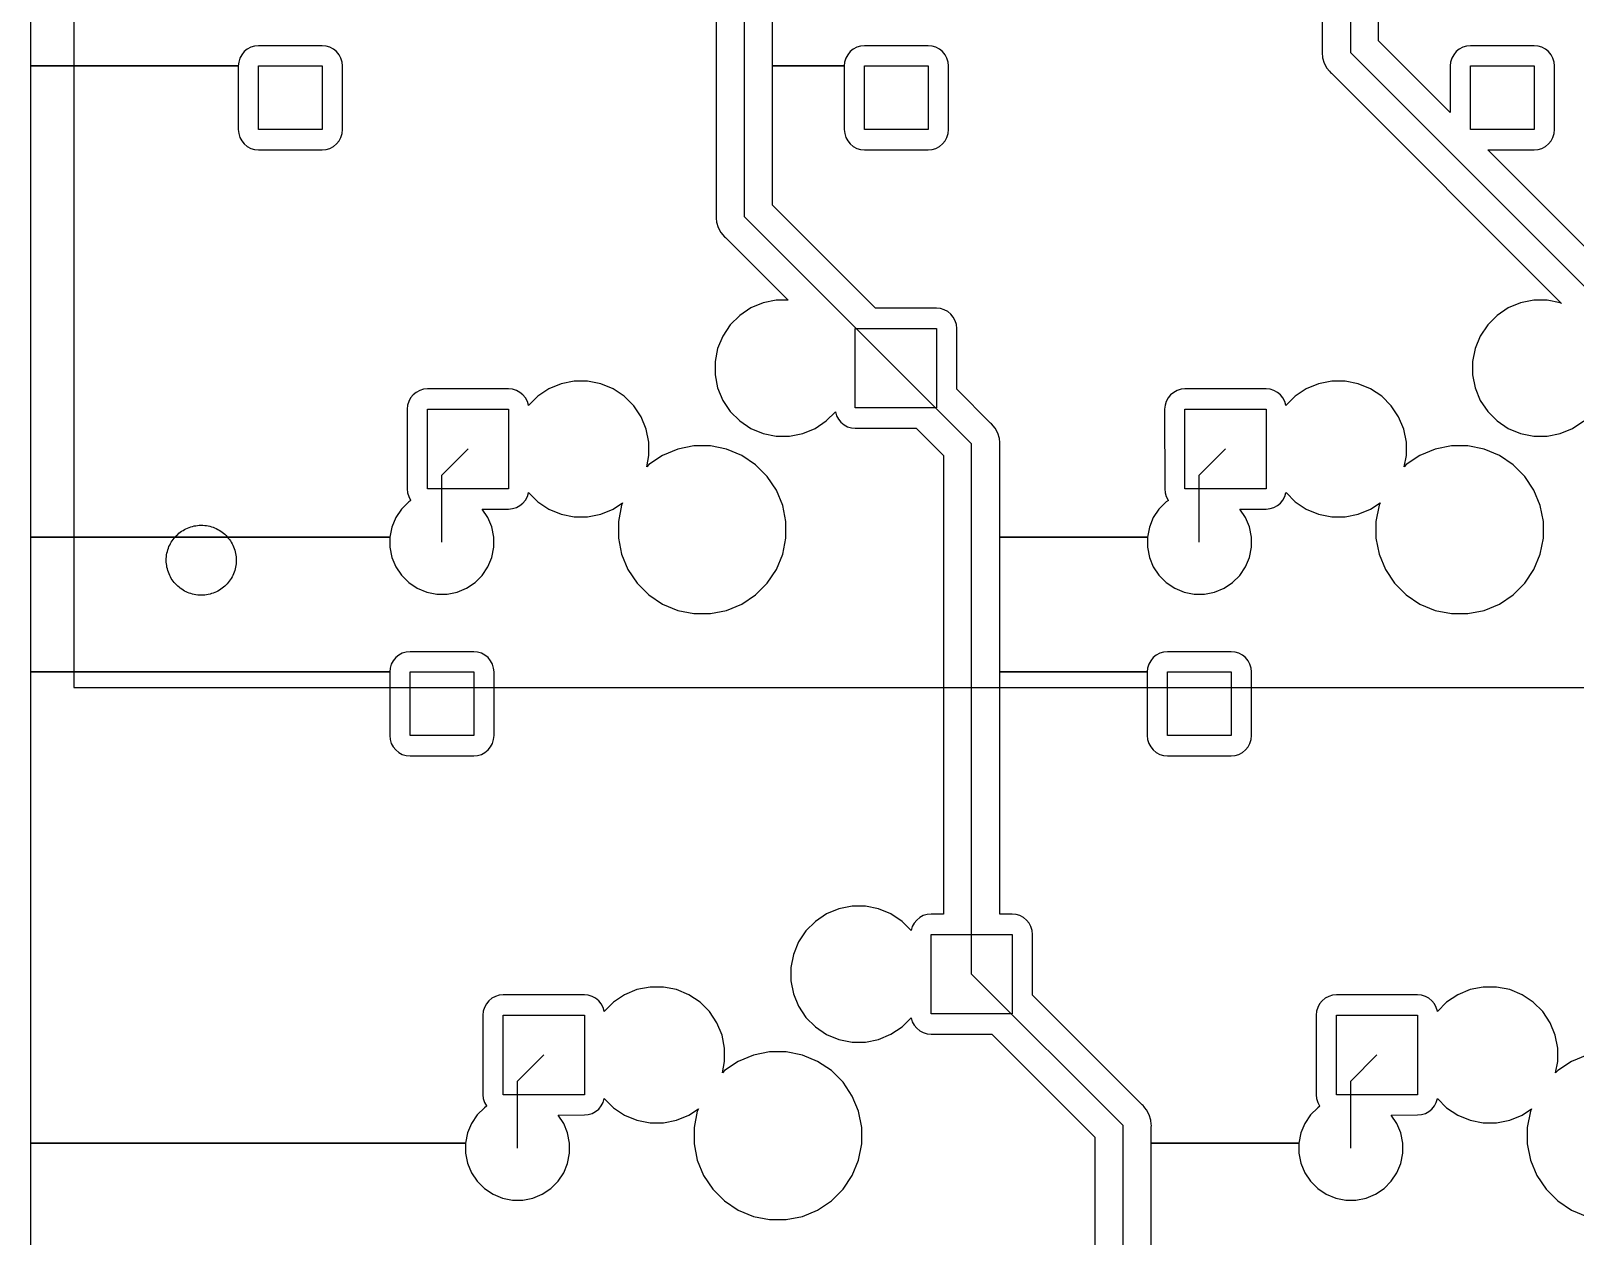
# Model space of a CAD drawing. Extents: x -29462 to 42578, y -23213 to 32194.
# Drawn here: x 4254 to 9648, y -17319 to -13109 of the extents above; entities that cross this region are included whole.
import ezdxf

# ---------------------------------------------------------------- set-up
doc = ezdxf.new("R2010")
doc.units = 0

msp = doc.modelspace()

# ---------------------------------------------------------------- linework, layer by layer
at = {"layer": 'Layer 1'}
for p, q in [((4404.28, -488.988), (4404.28, -15402.5)), ((6745.95, -13758.2), (6745.95, -12170.7)), ((8862.62, -12170.7), (8862.62, -13184.1)), ((6647.77, -12380.5), (6647.77, -13753.3)), ((8764.43, -12380.5), (8764.43, -13179.4)), ((4253.88, -13231.8), (4253.88, -12760.6)), ((6844.45, -13231.8), (6844.45, -12760.6)), ((8961.112, -13143.572), (8961.11, -12760.6)), ((5049.21, -13160.9), (5035.3811, -13162.25467)), ((5271.42756, -13160.90576), (5049.21, -13160.9)), ((5285.28466, -13162.26043), (5271.42756, -13160.90576)), ((7165.87, -13160.9), (7152.0411, -13162.25467)), ((7388.08756, -13160.90576), (7165.87, -13160.9)), ((7401.94466, -13162.26043), (7388.08756, -13160.90576)), ((9211.64, -13394.1), (8961.112, -13143.572)), ((9282.54, -13160.9), (9268.7111, -13162.25467)), ((9504.75756, -13160.90576), (9282.54, -13160.9)), ((9518.61466, -13162.26043), (9504.75756, -13160.90576)), ((4983.73442, -13204.67264), (4979.69865, -13217.96534)), ((4990.28197, -13192.39594), (4983.73442, -13204.67264)), ((4999.0873, -13181.67154), (4990.28197, -13192.39594)), ((5009.84, -13172.83799), (4999.0873, -13181.67154)), ((5022.0884, -13166.29044), (5009.84, -13172.83799)), ((5035.3811, -13162.25467), (5022.0884, -13166.29044)), ((5298.57736, -13166.2962), (5285.28466, -13162.26043)), ((5310.82576, -13172.84375), (5298.57736, -13166.2962)), ((5321.57846, -13181.6773), (5310.82576, -13172.84375)), ((5330.38379, -13192.4017), (5321.57846, -13181.6773)), ((5336.93134, -13204.6784), (5330.38379, -13192.4017)), ((5340.96711, -13217.9711), (5336.93134, -13204.6784)), ((7100.39442, -13204.67264), (7096.35865, -13217.96534)), ((7106.94197, -13192.39594), (7100.39442, -13204.67264)), ((7115.7473, -13181.67154), (7106.94197, -13192.39594)), ((7126.5, -13172.83799), (7115.7473, -13181.67154)), ((7138.7484, -13166.29044), (7126.5, -13172.83799)), ((7152.0411, -13162.25467), (7138.7484, -13166.29044)), ((7415.23736, -13166.2962), (7401.94466, -13162.26043)), ((7427.48576, -13172.84375), (7415.23736, -13166.2962)), ((7438.23846, -13181.6773), (7427.48576, -13172.84375)), ((7447.04379, -13192.4017), (7438.23846, -13181.6773)), ((7453.59134, -13204.6784), (7447.04379, -13192.4017)), ((7457.62711, -13217.9711), (7453.59134, -13204.6784)), ((8764.43, -13179.4), (8763.950223, -13184.226)), ((8763.950223, -13184.226), (8765.869333, -13203.5018)), ((8765.869333, -13203.5018), (8771.485553, -13222.0438)), ((8862.62, -13184.1), (9920.95, -14242.43)), ((9217.06442, -13204.67264), (9213.02865, -13217.96534)), ((9223.61197, -13192.39594), (9217.06442, -13204.67264)), ((9232.4173, -13181.67154), (9223.61197, -13192.39594)), ((9243.17, -13172.83799), (9232.4173, -13181.67154)), ((9255.4184, -13166.29044), (9243.17, -13172.83799)), ((9268.7111, -13162.25467), (9255.4184, -13166.29044)), ((9531.90736, -13166.2962), (9518.61466, -13162.26043)), ((9544.15576, -13172.84375), (9531.90736, -13166.2962)), ((9554.90846, -13181.6773), (9544.15576, -13172.84375)), ((9563.71379, -13192.4017), (9554.90846, -13181.6773)), ((9570.26134, -13204.6784), (9563.71379, -13192.4017)), ((9574.29711, -13217.9711), (9570.26134, -13204.6784)), ((4978.31576, -13231.79424), (4253.88, -13231.8)), ((4253.88, -14877.2), (4253.88, -13231.8)), ((4253.88, -13231.8), (4978.31, -13231.8)), ((4978.31, -13231.8), (4978.31, -13454)), ((4979.69865, -13217.96534), (4978.31576, -13231.79424)), ((5049.21, -13454), (5049.21, -13231.8)), ((5049.21, -13231.8), (5271.43, -13231.8)), ((5271.43, -13231.8), (5271.43, -13454)), ((5342.35, -13231.8), (5340.96711, -13217.9711)), ((5342.35244, -13454.00576), (5342.35, -13231.8)), ((6844.445, -13717.485), (6844.45, -13231.8)), ((7094.97576, -13231.79424), (6844.45, -13231.8)), ((6844.45, -13231.8), (7094.98, -13231.8)), ((7096.35865, -13217.96534), (7094.97576, -13231.79424)), ((7094.98, -13231.8), (7094.98, -13454)), ((7165.87, -13454), (7165.87, -13231.8)), ((7165.87, -13231.8), (7388.09, -13231.8)), ((7388.09, -13231.8), (7388.09, -13454)), ((7459.01, -13231.8), (7457.62711, -13217.9711)), ((7459.01244, -13454.00576), (7459.01, -13231.8)), ((8771.485553, -13222.0438), (8780.601323, -13239.1182)), ((8780.601323, -13239.1182), (8789.829983, -13250.3506)), ((8789.829983, -13250.3506), (8789.83, -13250.4)), ((8789.83, -13250.4), (8792.90622, -13254.15355)), ((8792.90622, -13254.15355), (8796.65977, -13257.22977)), ((8796.65977, -13257.22977), (9600.73877, -14061.30877)), ((9211.64576, -13231.79424), (9211.64, -13394.1)), ((9213.02865, -13217.96534), (9211.64576, -13231.79424)), ((9282.54, -13454), (9282.54, -13231.8)), ((9282.54, -13231.8), (9504.76, -13231.8)), ((9504.76, -13231.8), (9504.76, -13454)), ((9575.68, -13231.8), (9574.29711, -13217.9711)), ((9575.68244, -13454.00576), (9575.68, -13231.8)), ((4978.31, -13454), (4979.69289, -13467.8289)), ((4979.69289, -13467.8289), (4983.72866, -13481.1216)), ((4983.72866, -13481.1216), (4990.27621, -13493.3983)), ((5271.43, -13454), (5049.21, -13454)), ((5330.38623, -13493.40406), (5336.93378, -13481.12736)), ((5336.93378, -13481.12736), (5340.96955, -13467.83466)), ((5340.96955, -13467.83466), (5342.35244, -13454.00576)), ((7094.98, -13454), (7096.36289, -13467.8289)), ((7096.36289, -13467.8289), (7100.39866, -13481.1216)), ((7100.39866, -13481.1216), (7106.94621, -13493.3983)), ((7388.09, -13454), (7165.87, -13454)), ((7447.04623, -13493.40406), (7453.59378, -13481.12736)), ((7453.59378, -13481.12736), (7457.62955, -13467.83466)), ((7457.62955, -13467.83466), (7459.01244, -13454.00576)), ((9504.76, -13454), (9282.54, -13454)), ((9563.71623, -13493.40406), (9570.26378, -13481.12736)), ((9570.26378, -13481.12736), (9574.29955, -13467.83466)), ((9574.29955, -13467.83466), (9575.68244, -13454.00576)), ((4990.27621, -13493.3983), (4999.08154, -13504.1227)), ((4999.08154, -13504.1227), (5009.83424, -13512.95625)), ((5009.83424, -13512.95625), (5022.08264, -13519.5038)), ((5022.08264, -13519.5038), (5035.37534, -13523.53957)), ((5035.37534, -13523.53957), (5049.20424, -13524.89424)), ((5049.20424, -13524.89424), (5271.43, -13524.9)), ((5271.43, -13524.9), (5285.2871, -13523.54533)), ((5285.2871, -13523.54533), (5298.5798, -13519.50956)), ((5298.5798, -13519.50956), (5310.8282, -13512.96201)), ((5310.8282, -13512.96201), (5321.5809, -13504.12846)), ((5321.5809, -13504.12846), (5330.38623, -13493.40406)), ((7106.94621, -13493.3983), (7115.75154, -13504.1227)), ((7115.75154, -13504.1227), (7126.50424, -13512.95625)), ((7126.50424, -13512.95625), (7138.75264, -13519.5038)), ((7138.75264, -13519.5038), (7152.04534, -13523.53957)), ((7152.04534, -13523.53957), (7165.87424, -13524.89424)), ((7165.87424, -13524.89424), (7388.09, -13524.9)), ((7388.09, -13524.9), (7401.9471, -13523.54533)), ((7401.9471, -13523.54533), (7415.2398, -13519.50956)), ((7415.2398, -13519.50956), (7427.4882, -13512.96201)), ((7427.4882, -13512.96201), (7438.2409, -13504.12846)), ((7438.2409, -13504.12846), (7447.04623, -13493.40406)), ((9342.503, -13524.953), (9504.76, -13524.9)), ((9895.15, -14077.6), (9342.503, -13524.953)), ((9504.76, -13524.9), (9518.6171, -13523.54533)), ((9518.6171, -13523.54533), (9531.9098, -13519.50956)), ((9531.9098, -13519.50956), (9544.1582, -13512.96201)), ((9544.1582, -13512.96201), (9554.9109, -13504.12846)), ((9554.9109, -13504.12846), (9563.71623, -13493.40406)), ((6647.77, -13753.3), (6647.290223, -13758.126)), ((7204.56, -14077.6), (6844.445, -13717.485)), ((6647.290223, -13758.126), (6647.77, -13762.98022)), ((6647.77, -13762.98022), (6647.77, -13763)), ((6647.77, -13763), (6649.20933, -13777.4215)), ((6649.20933, -13777.4215), (6654.82555, -13795.9635)), ((6654.82555, -13795.9635), (6663.94132, -13813.0662)), ((7275.12, -14287.3), (6745.95, -13758.2)), ((6663.94132, -13813.0662), (6676.24622, -13828.024)), ((6676.24622, -13828.024), (6679.99977, -13831.10022)), ((6679.99977, -13831.10022), (6898.97577, -14050.10422)), ((6768.4754, -14077.10867), (6729.6134, -14103.04487)), ((6811.6271, -14059.21577), (6768.4754, -14077.10867)), ((6857.46, -14050.1), (6811.6271, -14059.21577)), ((6898.97577, -14050.10422), (6857.46, -14050.1)), ((7416.93576, -14077.60576), (7204.56, -14077.6)), ((7430.76466, -14078.96043), (7416.93576, -14077.60576)), ((9414.3054, -14077.10867), (9375.4434, -14103.04487)), ((9457.4571, -14059.21577), (9414.3054, -14077.10867)), ((9503.29, -14050.1), (9457.4571, -14059.21577)), ((9550.02343, -14050.161), (9503.29, -14050.1)), ((9595.85633, -14059.27677), (9550.02343, -14050.161)), ((9600.73877, -14061.30877), (9595.85633, -14059.27677)), ((6729.6134, -14103.04487), (6696.5652, -14136.09307)), ((7444.05736, -14082.9962), (7430.76466, -14078.96043)), ((7456.33406, -14089.54375), (7444.05736, -14082.9962)), ((7467.05846, -14098.3773), (7456.33406, -14089.54375)), ((7475.89201, -14109.13), (7467.05846, -14098.3773)), ((7482.43956, -14121.3784), (7475.89201, -14109.13)), ((7486.47533, -14134.6711), (7482.43956, -14121.3784)), ((9375.4434, -14103.04487), (9342.3952, -14136.09307)), ((6670.6008, -14174.95507), (6652.7361, -14218.13507)), ((6696.5652, -14136.09307), (6670.6008, -14174.95507)), ((7133.61, -14426.2), (7133.61, -14148.5)), ((7133.61, -14148.5), (7416.94, -14148.5)), ((7416.94, -14148.5), (7416.94, -14426.2)), ((7487.83, -14148.5), (7486.47533, -14134.6711)), ((7487.83221, -14360.86168), (7487.83, -14148.5)), ((9316.4308, -14174.95507), (9298.5661, -14218.13507)), ((9342.3952, -14136.09307), (9316.4308, -14174.95507)), ((6652.7361, -14218.13507), (6643.62033, -14263.96797)), ((9298.5661, -14218.13507), (9289.45033, -14263.96797)), ((6643.62033, -14263.96797), (6643.62, -14310.7)), ((7539.84, -14551.8), (7275.116, -14287.358)), ((9289.45033, -14263.96797), (9289.45, -14310.7)), ((6106.0671, -14341.51577), (6062.9154, -14359.40867)), ((6151.9, -14332.4), (6106.0671, -14341.51577)), ((6198.64213, -14332.33203), (6151.9, -14332.4)), ((6244.47503, -14341.4478), (6198.64213, -14332.33203)), ((6287.65503, -14359.3407), (6244.47503, -14341.4478)), ((6643.62, -14310.7), (6652.73577, -14356.5329)), ((8751.8971, -14341.51577), (8708.7454, -14359.40867)), ((8797.73, -14332.4), (8751.8971, -14341.51577)), ((8844.47213, -14332.33203), (8797.73, -14332.4)), ((8890.30503, -14341.4478), (8844.47213, -14332.33203)), ((8933.48503, -14359.3407), (8890.30503, -14341.4478)), ((9289.45, -14310.7), (9298.56577, -14356.5329)), ((5580.20375, -14391.32424), (5573.6562, -14403.57264)), ((5589.0373, -14380.57154), (5580.20375, -14391.32424)), ((5599.7617, -14371.73799), (5589.0373, -14380.57154)), ((5612.0384, -14365.19044), (5599.7617, -14371.73799)), ((5625.3311, -14361.15467), (5612.0384, -14365.19044)), ((5639.16, -14359.8), (5625.3311, -14361.15467)), ((5922.481606, -14359.831975), (5639.16, -14359.8)), ((5936.310506, -14361.186645), (5922.481606, -14359.831975)), ((5949.631406, -14365.222415), (5936.310506, -14361.186645)), ((5961.879806, -14371.769965), (5949.631406, -14365.222415)), ((5972.632506, -14380.603515), (5961.879806, -14371.769965)), ((5981.437836, -14391.356215), (5972.632506, -14380.603515)), ((5987.985386, -14403.604615), (5981.437836, -14391.356215)), ((6024.0534, -14385.34487), (5992.0776, -14417.34887)), ((6062.9154, -14359.40867), (6024.0534, -14385.34487)), ((6326.48873, -14385.2769), (6287.65503, -14359.3407)), ((6359.53693, -14418.3251), (6326.48873, -14385.2769)), ((6652.73577, -14356.5329), (6670.60047, -14399.7129)), ((6670.60047, -14399.7129), (6696.56487, -14438.5749)), ((7605.97021, -14478.99968), (7487.83221, -14360.86168)), ((8226.03375, -14391.32424), (8219.4862, -14403.57264)), ((8234.8673, -14380.57154), (8226.03375, -14391.32424)), ((8245.5917, -14371.73799), (8234.8673, -14380.57154)), ((8257.8684, -14365.19044), (8245.5917, -14371.73799)), ((8271.1611, -14361.15467), (8257.8684, -14365.19044)), ((8284.99, -14359.8), (8271.1611, -14361.15467)), ((8568.311606, -14359.831975), (8284.99, -14359.8)), ((8582.140506, -14361.186645), (8568.311606, -14359.831975)), ((8595.461406, -14365.222415), (8582.140506, -14361.186645)), ((8607.709806, -14371.769965), (8595.461406, -14365.222415)), ((8618.462506, -14380.603515), (8607.709806, -14371.769965)), ((8627.267836, -14391.356215), (8618.462506, -14380.603515)), ((8633.815386, -14403.604615), (8627.267836, -14391.356215)), ((8669.8834, -14385.34487), (8637.9076, -14417.34887)), ((8708.7454, -14359.40867), (8669.8834, -14385.34487)), ((8972.31873, -14385.2769), (8933.48503, -14359.3407)), ((9005.36693, -14418.3251), (8972.31873, -14385.2769)), ((9298.56577, -14356.5329), (9316.43047, -14399.7129)), ((9316.43047, -14399.7129), (9342.39487, -14438.5749)), ((5569.62043, -14416.86534), (5568.26576, -14430.69424)), ((5568.26576, -14430.69424), (5568.27, -14708.5)), ((5573.6562, -14403.57264), (5569.62043, -14416.86534)), ((5639.16, -14708.5), (5639.16, -14430.7)), ((5639.16, -14430.7), (5922.49, -14430.7)), ((5922.49, -14430.7), (5922.49, -14708.5)), ((5992.021156, -14416.897315), (5987.985386, -14403.604615)), ((5992.0776, -14417.34887), (5992.021156, -14416.897315)), ((6385.50133, -14457.1871), (6359.53693, -14418.3251)), ((6696.56487, -14438.5749), (6729.61307, -14471.5949)), ((7032.0366, -14471.62693), (7064.0124, -14439.65113)), ((7064.0124, -14439.65113), (7064.068844, -14440.102685)), ((7064.068844, -14440.102685), (7068.104614, -14453.395385)), ((7068.104614, -14453.395385), (7074.652164, -14465.643785)), ((7416.94, -14426.2), (7133.61, -14426.2)), ((8215.45043, -14416.86534), (8214.09576, -14430.69424)), ((8214.09576, -14430.69424), (8214.1, -14708.5)), ((8219.4862, -14403.57264), (8215.45043, -14416.86534)), ((8284.99, -14708.5), (8284.99, -14430.7)), ((8284.99, -14430.7), (8568.32, -14430.7)), ((8568.32, -14430.7), (8568.32, -14708.5)), ((8637.851156, -14416.897315), (8633.815386, -14403.604615)), ((8637.9076, -14417.34887), (8637.851156, -14416.897315)), ((9031.33133, -14457.1871), (9005.36693, -14418.3251)), ((9342.39487, -14438.5749), (9375.44307, -14471.5949)), ((6403.39423, -14500.3671), (6385.50133, -14457.1871)), ((6412.51, -14546.2), (6403.39423, -14500.3671)), ((6729.61307, -14471.5949), (6768.47507, -14497.5593)), ((6768.47507, -14497.5593), (6811.62677, -14515.4522)), ((6950.0229, -14515.48423), (6993.2029, -14497.59133)), ((6993.2029, -14497.59133), (7032.0366, -14471.62693)), ((7074.652164, -14465.643785), (7083.457494, -14476.396485)), ((7083.457494, -14476.396485), (7094.210194, -14485.201815)), ((7094.210194, -14485.201815), (7106.458594, -14491.777585)), ((7106.458594, -14491.777585), (7119.779494, -14495.813355)), ((7119.779494, -14495.813355), (7133.608394, -14497.168025)), ((7133.608394, -14497.168025), (7345.98, -14497.1)), ((7345.98, -14497.1), (7441.5121, -14592.6321)), ((7609.72376, -14482.0759), (7605.97021, -14478.99968)), ((7622.00046, -14497.0337), (7609.72376, -14482.0759)), ((7631.14445, -14514.1364), (7622.00046, -14497.0337)), ((9049.22423, -14500.3671), (9031.33133, -14457.1871)), ((9058.34, -14546.2), (9049.22423, -14500.3671)), ((9375.44307, -14471.5949), (9414.30507, -14497.5593)), ((9414.30507, -14497.5593), (9457.45677, -14515.4522)), ((9595.8629, -14515.48423), (9639.0429, -14497.59133)), ((9639.0429, -14497.59133), (9677.8766, -14471.62693)), ((6412.50592, -14592.92314), (6412.51, -14546.2)), ((6569.76, -14559), (6513.2027, -14570.2607)), ((6627.4459, -14559.0377), (6569.76, -14559)), ((6684.0032, -14570.2984), (6627.4459, -14559.0377)), ((6811.62677, -14515.4522), (6857.45967, -14524.56797)), ((6857.45967, -14524.56797), (6904.19, -14524.6)), ((6904.19, -14524.6), (6950.0229, -14515.48423)), ((7539.84, -16404), (7539.84, -14551.8)), ((7636.76067, -14532.6502), (7631.14445, -14514.1364)), ((7638.2, -14547.1), (7636.76067, -14532.6502)), ((7638.2, -14547.11978), (7638.2, -14547.1)), ((7638.679777, -14551.94578), (7638.2, -14547.11978)), ((7638.2, -14556.8), (7638.679777, -14551.94578)), ((7638.2, -14877.2), (7638.2, -14556.8)), ((9058.33592, -14592.92314), (9058.34, -14546.2)), ((9215.59, -14559), (9159.0327, -14570.2607)), ((9273.2759, -14559.0377), (9215.59, -14559)), ((9329.8332, -14570.2984), (9273.2759, -14559.0377)), ((9457.45677, -14515.4522), (9503.28967, -14524.56797)), ((9503.28967, -14524.56797), (9550.03, -14524.6)), ((9550.03, -14524.6), (9595.8629, -14515.48423)), ((5689.31, -14660.7), (5780.7499, -14569.5423)), ((6404.82948, -14631.53114), (6412.50592, -14592.92314)), ((6459.9192, -14592.3305), (6411.9697, -14624.3627)), ((6513.2027, -14570.2607), (6459.9192, -14592.3305)), ((6737.2867, -14592.3682), (6684.0032, -14570.2984)), ((6785.2362, -14624.4004), (6737.2867, -14592.3682)), ((7441.5121, -14592.6321), (7441.52, -16194.2)), ((8335.14, -14660.7), (8426.5799, -14569.5423)), ((9050.65948, -14631.53114), (9058.33592, -14592.92314)), ((9105.7492, -14592.3305), (9057.7997, -14624.3627)), ((9159.0327, -14570.2607), (9105.7492, -14592.3305)), ((9383.1167, -14592.3682), (9329.8332, -14570.2984)), ((9431.0662, -14624.4004), (9383.1167, -14592.3682)), ((5689.31, -14895), (5689.31, -14660.7)), ((6411.9697, -14624.3627), (6404.82948, -14631.53114)), ((6826.0173, -14665.1815), (6785.2362, -14624.4004)), ((6858.0495, -14713.1592), (6826.0173, -14665.1815)), ((8335.14, -14895), (8335.14, -14660.7)), ((9057.7997, -14624.3627), (9050.65948, -14631.53114)), ((9471.8473, -14665.1815), (9431.0662, -14624.4004)), ((9503.8795, -14713.1592), (9471.8473, -14665.1815)), ((5568.27, -14708.5), (5569.62467, -14722.3289)), ((5569.62467, -14722.3289), (5573.66044, -14735.6216)), ((5922.49, -14708.5), (5639.16, -14708.5)), ((5987.99378, -14735.62736), (5992.02955, -14722.33466)), ((5992.02955, -14722.33466), (5992.085994, -14721.883105)), ((5992.085994, -14721.883105), (6024.061794, -14753.858905)), ((6880.1193, -14766.4145), (6858.0495, -14713.1592)), ((8214.1, -14708.5), (8215.45467, -14722.3289)), ((8215.45467, -14722.3289), (8219.49044, -14735.6216)), ((8568.32, -14708.5), (8284.99, -14708.5)), ((8633.82378, -14735.62736), (8637.85955, -14722.33466)), ((8637.85955, -14722.33466), (8637.915994, -14721.883105)), ((8637.915994, -14721.883105), (8669.891794, -14753.858905)), ((9525.9493, -14766.4145), (9503.8795, -14713.1592)), ((5573.688665, -14754.05066), (5548.401565, -14779.36596)), ((5573.66044, -14735.6216), (5580.20799, -14747.87)), ((5581.167545, -14749.05533), (5573.688665, -14754.05066)), ((5580.20799, -14747.87), (5581.167545, -14749.05533)), ((5922.49, -14779.4), (5936.3189, -14778.04533)), ((5936.3189, -14778.04533), (5949.6398, -14774.00956)), ((5949.6398, -14774.00956), (5961.8882, -14767.43379)), ((5961.8882, -14767.43379), (5972.6409, -14758.62846)), ((5972.6409, -14758.62846), (5981.44623, -14747.87576)), ((5981.44623, -14747.87576), (5987.99378, -14735.62736)), ((6024.061794, -14753.858905), (6062.923794, -14779.823305)), ((6287.6529, -14779.79133), (6320.6729, -14757.72153)), ((6317.08868, -14766.38575), (6305.82798, -14822.97125)), ((6320.6729, -14757.72153), (6317.08868, -14766.38575)), ((6891.38, -14823), (6880.1193, -14766.4145)), ((8219.518665, -14754.05066), (8194.231565, -14779.36596)), ((8219.49044, -14735.6216), (8226.03799, -14747.87)), ((8226.997545, -14749.05533), (8219.518665, -14754.05066)), ((8226.03799, -14747.87), (8226.997545, -14749.05533)), ((8568.32, -14779.4), (8582.1489, -14778.04533)), ((8582.1489, -14778.04533), (8595.4698, -14774.00956)), ((8595.4698, -14774.00956), (8607.7182, -14767.43379)), ((8607.7182, -14767.43379), (8618.4709, -14758.62846)), ((8618.4709, -14758.62846), (8627.27623, -14747.87576)), ((8627.27623, -14747.87576), (8633.82378, -14735.62736)), ((8669.891794, -14753.858905), (8708.753794, -14779.823305)), ((8933.4829, -14779.79133), (8966.5029, -14757.72153)), ((8962.91868, -14766.38575), (8951.65798, -14822.97125)), ((8966.5029, -14757.72153), (8962.91868, -14766.38575)), ((9537.21, -14823), (9525.9493, -14766.4145)), ((5528.504865, -14809.11216), (5514.817065, -14842.16036)), ((5548.401565, -14779.36596), (5528.504865, -14809.11216)), ((5850.49132, -14809.0434), (5830.62292, -14779.3254)), ((5830.62292, -14779.3254), (5922.49, -14779.4)), ((5864.17912, -14842.0916), (5850.49132, -14809.0434)), ((6062.923794, -14779.823305), (6106.075494, -14797.716205)), ((6106.075494, -14797.716205), (6151.908394, -14806.831975)), ((6151.908394, -14806.831975), (6198.64, -14806.8)), ((6198.64, -14806.8), (6244.4729, -14797.68423)), ((6244.4729, -14797.68423), (6287.6529, -14779.79133)), ((6305.82798, -14822.97125), (6305.83, -14880.6)), ((6891.3841, -14880.666), (6891.38, -14823)), ((8174.334865, -14809.11216), (8160.647065, -14842.16036)), ((8194.231565, -14779.36596), (8174.334865, -14809.11216)), ((8496.32132, -14809.0434), (8476.45292, -14779.3254)), ((8476.45292, -14779.3254), (8568.32, -14779.4)), ((8510.00912, -14842.0916), (8496.32132, -14809.0434)), ((8708.753794, -14779.823305), (8751.905494, -14797.716205)), ((8751.905494, -14797.716205), (8797.738394, -14806.831975)), ((8797.738394, -14806.831975), (8844.47, -14806.8)), ((8844.47, -14806.8), (8890.3029, -14797.68423)), ((8890.3029, -14797.68423), (8933.4829, -14779.79133)), ((8951.65798, -14822.97125), (8951.66, -14880.6)), ((9537.2141, -14880.666), (9537.21, -14823)), ((4253.88, -15348.5), (4253.88, -14877.2)), ((4253.88, -14877.2), (5507.82, -14877.2)), ((5507.817955, -14877.26876), (4253.88, -14877.2)), ((4747.50423, -14890.053901), (4750.89546, -14885.267527)), ((4750.89546, -14885.267527), (4754.506761, -14880.654656)), ((4754.506761, -14880.654656), (4758.330525, -14876.222925)), ((4758.330525, -14876.222925), (4762.359147, -14871.979973)), ((4762.359147, -14871.979973), (4766.585019, -14867.93344)), ((4766.585019, -14867.93344), (4771.000536, -14864.090964)), ((4771.000536, -14864.090964), (4775.59809, -14860.460183)), ((4775.59809, -14860.460183), (4780.370076, -14857.048737)), ((4780.370076, -14857.048737), (4785.308886, -14853.864264)), ((4785.308886, -14853.864264), (4790.406914, -14850.914404)), ((4790.406914, -14850.914404), (4795.656554, -14848.206794)), ((4795.656554, -14848.206794), (4801.050199, -14845.749074)), ((4801.050199, -14845.749074), (4806.580242, -14843.548883)), ((4806.580242, -14843.548883), (4812.239077, -14841.613859)), ((4812.239077, -14841.613859), (4818.019097, -14839.951641)), ((4818.019097, -14839.951641), (4823.912696, -14838.569867)), ((4823.912696, -14838.569867), (4829.912267, -14837.476178)), ((4829.912267, -14837.476178), (4836.010204, -14836.678211)), ((4836.010204, -14836.678211), (4842.1989, -14836.183606)), ((4842.1989, -14836.183606), (4848.470748, -14836)), ((4848.47, -14836), (4848.527291, -14836)), ((4848.470748, -14836), (4848.47, -14836)), ((4848.527291, -14836), (4848.986748, -14836)), ((4848.986748, -14836), (4855.048765, -14836.149235)), ((4855.048765, -14836.149235), (4861.069672, -14836.596262)), ((4861.069672, -14836.596262), (4867.039442, -14837.33693)), ((4867.039442, -14837.33693), (4872.948052, -14838.367087)), ((4872.948052, -14838.367087), (4878.785475, -14839.682581)), ((4878.785475, -14839.682581), (4884.541688, -14841.279262)), ((4884.541688, -14841.279262), (4890.206666, -14843.152977)), ((4890.206666, -14843.152977), (4895.770383, -14845.299576)), ((4895.770383, -14845.299576), (4901.222814, -14847.714906)), ((4901.222814, -14847.714906), (4906.553936, -14850.394818)), ((4906.553936, -14850.394818), (4911.753722, -14853.335158)), ((4911.753722, -14853.335158), (4916.812148, -14856.531775)), ((4916.812148, -14856.531775), (4921.719189, -14859.980519)), ((4921.719189, -14859.980519), (4926.464821, -14863.677238)), ((4926.464821, -14863.677238), (4931.039018, -14867.61778)), ((4931.039018, -14867.61778), (4935.431755, -14871.797993)), ((4935.431755, -14871.797993), (4939.611969, -14876.19073)), ((4939.611969, -14876.19073), (4943.55251, -14880.764927)), ((4943.55251, -14880.764927), (4947.249229, -14885.510559)), ((4947.249229, -14885.510559), (4950.697973, -14890.4176)), ((5514.817065, -14842.16036), (5507.817955, -14877.26876)), ((5507.82, -14877.2), (5507.82, -14913)), ((5871.15, -14877.2), (5864.17912, -14842.0916)), ((5871.15348, -14913.02662), (5871.15, -14877.2)), ((6305.83, -14880.6), (6317.0907, -14937.1573)), ((6880.1234, -14937.2233), (6891.3841, -14880.666)), ((7638.2, -15348.5), (7638.2, -14877.2)), ((7638.2, -14877.2), (8153.65, -14877.2)), ((8153.647955, -14877.26876), (7638.2, -14877.2)), ((8160.647065, -14842.16036), (8153.647955, -14877.26876)), ((8153.65, -14877.2), (8153.65, -14913)), ((8516.98, -14877.2), (8510.00912, -14842.0916)), ((8516.98348, -14913.02662), (8516.98, -14877.2)), ((8951.66, -14880.6), (8962.9207, -14937.1573)), ((9525.9534, -14937.2233), (9537.2141, -14880.666)), ((4727.369245, -14945.779698), (4728.14141, -14939.678441)), ((4728.14141, -14939.678441), (4729.209712, -14933.674297)), ((4729.209712, -14933.674297), (4730.566543, -14927.774906)), ((4730.566543, -14927.774906), (4732.204296, -14921.987906)), ((4732.204296, -14921.987906), (4734.115366, -14916.320937)), ((4734.115366, -14916.320937), (4736.292146, -14910.781636)), ((4736.292146, -14910.781636), (4738.727028, -14905.377644)), ((4738.727028, -14905.377644), (4741.412408, -14900.116598)), ((4741.412408, -14900.116598), (4744.340677, -14895.006137)), ((4744.340677, -14895.006137), (4747.50423, -14890.053901)), ((4950.697973, -14890.4176), (4953.89459, -14895.476026)), ((4953.89459, -14895.476026), (4956.834931, -14900.675812)), ((4956.834931, -14900.675812), (4959.514842, -14906.006934)), ((4959.514842, -14906.006934), (4961.930172, -14911.459365)), ((4961.930172, -14911.459365), (4964.076771, -14917.023082)), ((4964.076771, -14917.023082), (4965.950486, -14922.68806)), ((4965.950486, -14922.68806), (4967.547167, -14928.444273)), ((4967.547167, -14928.444273), (4968.862661, -14934.281697)), ((4968.862661, -14934.281697), (4969.892818, -14940.190306)), ((4969.892818, -14940.190306), (4970.633486, -14946.160076)), ((5507.82, -14913), (5514.81911, -14948.1084)), ((5864.1826, -14948.13502), (5871.15348, -14913.02662)), ((6317.0907, -14937.1573), (6339.1605, -14990.4408)), ((6858.0536, -14990.5068), (6880.1234, -14937.2233)), ((8153.65, -14913), (8160.64911, -14948.1084)), ((8510.0126, -14948.13502), (8516.98348, -14913.02662)), ((8962.9207, -14937.1573), (8984.9905, -14990.4408)), ((9503.8836, -14990.5068), (9525.9534, -14937.2233)), ((4726.743748, -14958.243), (4726.900822, -14951.970431)), ((4726.904658, -14964.531905), (4726.743748, -14958.243)), ((4726.900822, -14951.970431), (4727.369245, -14945.779698)), ((4727.378438, -14970.738172), (4726.904658, -14964.531905)), ((4728.157408, -14976.854125), (4727.378438, -14970.738172)), ((4729.233889, -14982.872088), (4728.157408, -14976.854125)), ((4730.600202, -14988.784386), (4729.233889, -14982.872088)), ((4732.248668, -14994.583343), (4730.600202, -14988.784386)), ((4734.171606, -15000.261284), (4732.248668, -14994.583343)), ((4965.724829, -14994.583343), (4963.80189, -15000.261284)), ((4967.373294, -14988.784386), (4965.724829, -14994.583343)), ((4968.739607, -14982.872088), (4967.373294, -14988.784386)), ((4969.816088, -14976.854125), (4968.739607, -14982.872088)), ((4970.595058, -14970.738172), (4969.816088, -14976.854125)), ((4971.068838, -14964.531905), (4970.595058, -14970.738172)), ((4970.633486, -14946.160076), (4971.080513, -14952.180983)), ((4971.229748, -14958.243), (4971.068838, -14964.531905)), ((4971.080513, -14952.180983), (4971.229748, -14958.243)), ((5514.81911, -14948.1084), (5528.50691, -14981.1566)), ((5528.50691, -14981.1566), (5548.40361, -15010.9028)), ((5830.5981, -15010.92942), (5850.4948, -14981.18322)), ((5850.4948, -14981.18322), (5864.1826, -14948.13502)), ((6339.1605, -14990.4408), (6371.1927, -15038.4185)), ((6826.0214, -15038.4845), (6858.0536, -14990.5068)), ((8160.64911, -14948.1084), (8174.33691, -14981.1566)), ((8174.33691, -14981.1566), (8194.23361, -15010.9028)), ((8476.4281, -15010.92942), (8496.3248, -14981.18322)), ((8496.3248, -14981.18322), (8510.0126, -14948.13502)), ((8984.9905, -14990.4408), (9017.0227, -15038.4185)), ((9471.8514, -15038.4845), (9503.8836, -14990.5068)), ((4736.361338, -15005.810532), (4734.171606, -15000.261284)), ((4738.810184, -15011.223412), (4736.361338, -15005.810532)), ((4741.510466, -15016.492249), (4738.810184, -15011.223412)), ((4744.454503, -15021.609366), (4741.510466, -15016.492249)), ((4747.634616, -15026.567088), (4744.454503, -15021.609366)), ((4751.043127, -15031.357739), (4747.634616, -15026.567088)), ((4754.672355, -15035.973644), (4751.043127, -15031.357739)), ((4758.514622, -15040.407127), (4754.672355, -15035.973644)), ((4762.562247, -15044.650512), (4758.514622, -15040.407127)), ((4766.807553, -15048.696123), (4762.562247, -15044.650512)), ((4771.242858, -15052.536285), (4766.807553, -15048.696123)), ((4931.165944, -15048.696123), (4926.730638, -15052.536285)), ((4935.411249, -15044.650512), (4931.165944, -15048.696123)), ((4939.458874, -15040.407127), (4935.411249, -15044.650512)), ((4943.301141, -15035.973644), (4939.458874, -15040.407127)), ((4946.930369, -15031.357739), (4943.301141, -15035.973644)), ((4950.33888, -15026.567088), (4946.930369, -15031.357739)), ((4953.518993, -15021.609366), (4950.33888, -15026.567088)), ((4956.46303, -15016.492249), (4953.518993, -15021.609366)), ((4959.163312, -15011.223412), (4956.46303, -15016.492249)), ((4961.612158, -15005.810532), (4959.163312, -15011.223412)), ((4963.80189, -15000.261284), (4961.612158, -15005.810532)), ((5548.40361, -15010.9028), (5573.69071, -15036.2181)), ((5573.69071, -15036.2181), (5603.43691, -15056.0865)), ((5775.5648, -15056.11312), (5805.311, -15036.24472)), ((5805.311, -15036.24472), (5830.5981, -15010.92942)), ((6371.1927, -15038.4185), (6411.9738, -15079.1714)), ((6785.2403, -15079.2374), (6826.0214, -15038.4845)), ((8194.23361, -15010.9028), (8219.52071, -15036.2181)), ((8219.52071, -15036.2181), (8249.26691, -15056.0865)), ((8421.3948, -15056.11312), (8451.141, -15036.24472)), ((8451.141, -15036.24472), (8476.4281, -15010.92942)), ((9017.0227, -15038.4185), (9057.8038, -15079.1714)), ((9431.0703, -15079.2374), (9471.8514, -15038.4845)), ((4775.860485, -15056.163322), (4771.242858, -15052.536285)), ((4780.652753, -15059.569559), (4775.860485, -15056.163322)), ((4785.611984, -15062.747319), (4780.652753, -15059.569559)), ((4790.730498, -15065.688928), (4785.611984, -15062.747319)), ((4796.000615, -15068.386708), (4790.730498, -15065.688928)), ((4801.414657, -15070.832986), (4796.000615, -15068.386708)), ((4806.964944, -15073.020084), (4801.414657, -15070.832986)), ((4812.643796, -15074.940327), (4806.964944, -15073.020084)), ((4818.443535, -15076.58604), (4812.643796, -15074.940327)), ((4824.356481, -15077.949547), (4818.443535, -15076.58604)), ((4830.374955, -15079.023172), (4824.356481, -15077.949547)), ((4836.491277, -15079.79924), (4830.374955, -15079.023172)), ((4842.697768, -15080.270074), (4836.491277, -15079.79924)), ((4848.986748, -15080.428), (4842.697768, -15080.270074)), ((4855.275729, -15080.270074), (4848.986748, -15080.428)), ((4861.48222, -15079.79924), (4855.275729, -15080.270074)), ((4867.598541, -15079.023172), (4861.48222, -15079.79924)), ((4873.617015, -15077.949547), (4867.598541, -15079.023172)), ((4879.529961, -15076.58604), (4873.617015, -15077.949547)), ((4885.3297, -15074.940327), (4879.529961, -15076.58604)), ((4891.008552, -15073.020084), (4885.3297, -15074.940327)), ((4896.558839, -15070.832986), (4891.008552, -15073.020084)), ((4901.972881, -15068.386708), (4896.558839, -15070.832986)), ((4907.242998, -15065.688928), (4901.972881, -15068.386708)), ((4912.361512, -15062.747319), (4907.242998, -15065.688928)), ((4917.320743, -15059.569559), (4912.361512, -15062.747319)), ((4922.113011, -15056.163322), (4917.320743, -15059.569559)), ((4926.730638, -15052.536285), (4922.113011, -15056.163322)), ((5603.43691, -15056.0865), (5636.51331, -15069.8025)), ((5636.51331, -15069.8025), (5671.59351, -15076.77338)), ((5671.59351, -15076.77338), (5707.38, -15076.8)), ((5707.38, -15076.8), (5742.4884, -15069.82912)), ((5742.4884, -15069.82912), (5775.5648, -15056.11312)), ((6411.9738, -15079.1714), (6459.9233, -15111.2318)), ((6737.2908, -15111.2978), (6785.2403, -15079.2374)), ((8249.26691, -15056.0865), (8282.34331, -15069.8025)), ((8282.34331, -15069.8025), (8317.42351, -15076.77338)), ((8317.42351, -15076.77338), (8353.21, -15076.8)), ((8353.21, -15076.8), (8388.3184, -15069.82912)), ((8388.3184, -15069.82912), (8421.3948, -15056.11312)), ((9057.8038, -15079.1714), (9105.7533, -15111.2318)), ((9383.1208, -15111.2978), (9431.0703, -15079.2374)), ((6459.9233, -15111.2318), (6513.2068, -15133.3016)), ((6513.2068, -15133.3016), (6569.7641, -15144.534)), ((6569.7641, -15144.534), (6627.45, -15144.6)), ((6627.45, -15144.6), (6684.0073, -15133.3676)), ((6684.0073, -15133.3676), (6737.2908, -15111.2978)), ((9105.7533, -15111.2318), (9159.0368, -15133.3016)), ((9159.0368, -15133.3016), (9215.5941, -15144.534)), ((9215.5941, -15144.534), (9273.28, -15144.6)), ((9273.28, -15144.6), (9329.8373, -15133.3676)), ((9329.8373, -15133.3676), (9383.1208, -15111.2978)), ((5519.44197, -15309.09594), (5512.89442, -15321.37264)), ((5528.2473, -15298.37154), (5519.44197, -15309.09594)), ((5539, -15289.53799), (5528.2473, -15298.37154)), ((5551.2484, -15282.99044), (5539, -15289.53799)), ((5564.5411, -15278.95467), (5551.2484, -15282.99044)), ((5578.37, -15277.6), (5564.5411, -15278.95467)), ((5800.59756, -15277.60576), (5578.37, -15277.6)), ((5814.45466, -15278.96043), (5800.59756, -15277.60576)), ((5827.74736, -15282.9962), (5814.45466, -15278.96043)), ((5839.99576, -15289.54375), (5827.74736, -15282.9962)), ((5850.74846, -15298.3773), (5839.99576, -15289.54375)), ((5859.55379, -15309.1017), (5850.74846, -15298.3773)), ((5866.10134, -15321.3784), (5859.55379, -15309.1017)), ((8165.27197, -15309.09594), (8158.72442, -15321.37264)), ((8174.0773, -15298.37154), (8165.27197, -15309.09594)), ((8184.83, -15289.53799), (8174.0773, -15298.37154)), ((8197.0784, -15282.99044), (8184.83, -15289.53799)), ((8210.3711, -15278.95467), (8197.0784, -15282.99044)), ((8224.2, -15277.6), (8210.3711, -15278.95467)), ((8446.42756, -15277.60576), (8224.2, -15277.6)), ((8460.28466, -15278.96043), (8446.42756, -15277.60576)), ((8473.57736, -15282.9962), (8460.28466, -15278.96043)), ((8485.82576, -15289.54375), (8473.57736, -15282.9962)), ((8496.57846, -15298.3773), (8485.82576, -15289.54375)), ((8505.38379, -15309.1017), (8496.57846, -15298.3773)), ((8511.93134, -15321.3784), (8505.38379, -15309.1017)), ((5507.47576, -15348.49424), (4253.88, -15348.5)), ((4253.88, -16993.9), (4253.88, -15348.5)), ((4253.88, -15348.5), (5507.48, -15348.5)), ((5508.85865, -15334.66534), (5507.47576, -15348.49424)), ((5507.48, -15348.5), (5507.48, -15570.7)), ((5512.89442, -15321.37264), (5508.85865, -15334.66534)), ((5578.37, -15570.7), (5578.37, -15348.5)), ((5578.37, -15348.5), (5800.59, -15348.5)), ((5800.59, -15348.5), (5800.59, -15570.7)), ((5870.13711, -15334.6711), (5866.10134, -15321.3784)), ((5871.52, -15348.5), (5870.13711, -15334.6711)), ((5871.51244, -15570.70576), (5871.52, -15348.5)), ((8153.30576, -15348.49424), (7638.2, -15348.5)), ((7638.2, -16194.2), (7638.2, -15348.5)), ((7638.2, -15348.5), (8153.31, -15348.5)), ((8154.68865, -15334.66534), (8153.30576, -15348.49424)), ((8153.31, -15348.5), (8153.31, -15570.7)), ((8158.72442, -15321.37264), (8154.68865, -15334.66534)), ((8224.2, -15570.7), (8224.2, -15348.5)), ((8224.2, -15348.5), (8446.42, -15348.5)), ((8446.42, -15348.5), (8446.42, -15570.7)), ((8515.96711, -15334.6711), (8511.93134, -15321.3784)), ((8517.35, -15348.5), (8515.96711, -15334.6711)), ((8517.34244, -15570.70576), (8517.35, -15348.5)), ((4404.28, -15402.5), (42577.9, -15402.5)), ((5507.48, -15570.7), (5508.86289, -15584.5289)), ((5508.86289, -15584.5289), (5512.89866, -15597.8216)), ((5800.59, -15570.7), (5578.37, -15570.7)), ((5866.09378, -15597.82736), (5870.12955, -15584.53466)), ((5870.12955, -15584.53466), (5871.51244, -15570.70576)), ((8153.31, -15570.7), (8154.69289, -15584.5289)), ((8154.69289, -15584.5289), (8158.72866, -15597.8216)), ((8446.42, -15570.7), (8224.2, -15570.7)), ((8511.92378, -15597.82736), (8515.95955, -15584.53466)), ((8515.95955, -15584.53466), (8517.34244, -15570.70576)), ((5512.89866, -15597.8216), (5519.44621, -15610.0983)), ((5519.44621, -15610.0983), (5528.25154, -15620.8227)), ((5528.25154, -15620.8227), (5539.00424, -15629.65625)), ((5539.00424, -15629.65625), (5551.25264, -15636.2038)), ((5551.25264, -15636.2038), (5564.54534, -15640.23957)), ((5564.54534, -15640.23957), (5578.37424, -15641.59424)), ((5578.37424, -15641.59424), (5800.59, -15641.6)), ((5800.59, -15641.6), (5814.4471, -15640.24533)), ((5814.4471, -15640.24533), (5827.7398, -15636.20956)), ((5827.7398, -15636.20956), (5839.9882, -15629.66201)), ((5839.9882, -15629.66201), (5850.7409, -15620.82846)), ((5850.7409, -15620.82846), (5859.54623, -15610.10406)), ((5859.54623, -15610.10406), (5866.09378, -15597.82736)), ((8158.72866, -15597.8216), (8165.27621, -15610.0983)), ((8165.27621, -15610.0983), (8174.08154, -15620.8227)), ((8174.08154, -15620.8227), (8184.83424, -15629.65625)), ((8184.83424, -15629.65625), (8197.08264, -15636.2038)), ((8197.08264, -15636.2038), (8210.37534, -15640.23957)), ((8210.37534, -15640.23957), (8224.20424, -15641.59424)), ((8224.20424, -15641.59424), (8446.42, -15641.6)), ((8446.42, -15641.6), (8460.2771, -15640.24533)), ((8460.2771, -15640.24533), (8473.5698, -15636.20956)), ((8473.5698, -15636.20956), (8485.8182, -15629.66201)), ((8485.8182, -15629.66201), (8496.5709, -15620.82846)), ((8496.5709, -15620.82846), (8505.37623, -15610.10406)), ((8505.37623, -15610.10406), (8511.92378, -15597.82736)), ((7076.2071, -16175.91577), (7033.0554, -16193.80867)), ((7122.04, -16166.8), (7076.2071, -16175.91577)), ((7168.781606, -16166.768025), (7122.04, -16166.8)), ((7214.614506, -16175.883795), (7168.781606, -16166.768025)), ((7257.794506, -16193.776695), (7214.614506, -16175.883795)), ((6994.1934, -16219.74487), (6961.1452, -16252.79307)), ((7033.0554, -16193.80867), (6994.1934, -16219.74487)), ((7296.628206, -16219.712895), (7257.794506, -16193.776695)), ((7328.604006, -16251.716895), (7296.628206, -16219.712895)), ((7339.24377, -16225.72424), (7332.69622, -16237.97264)), ((7348.0491, -16214.97154), (7339.24377, -16225.72424)), ((7358.8018, -16206.13799), (7348.0491, -16214.97154)), ((7371.0502, -16199.59044), (7358.8018, -16206.13799)), ((7384.3711, -16195.55467), (7371.0502, -16199.59044)), ((7398.2, -16194.2), (7384.3711, -16195.55467)), ((7441.52, -16194.2), (7398.2, -16194.2)), ((7681.51576, -16194.20576), (7638.2, -16194.2)), ((7695.34466, -16195.56043), (7681.51576, -16194.20576)), ((7708.63736, -16199.5962), (7695.34466, -16195.56043)), ((7720.91406, -16206.14375), (7708.63736, -16199.5962)), ((7731.63846, -16214.9773), (7720.91406, -16206.14375)), ((7740.47201, -16225.73), (7731.63846, -16214.9773)), ((7747.01956, -16237.9784), (7740.47201, -16225.73)), ((6961.1452, -16252.79307), (6935.1808, -16291.65507)), ((7328.66045, -16251.26534), (7328.604006, -16251.716895)), ((7332.69622, -16237.97264), (7328.66045, -16251.26534)), ((7398.2, -16542.9), (7398.2, -16265.1)), ((7398.2, -16265.1), (7681.52, -16265.1)), ((7681.52, -16265.1), (7681.52, -16542.9)), ((7751.05533, -16251.2711), (7747.01956, -16237.9784)), ((7752.41, -16265.1), (7751.05533, -16251.2711)), ((7752.40923, -16477.54923), (7752.41, -16265.1)), ((6917.3161, -16334.83507), (6908.20033, -16380.66797)), ((6935.1808, -16291.65507), (6917.3161, -16334.83507)), ((6908.20033, -16380.66797), (6908.2, -16427.4)), ((6416.49, -16449), (6370.6571, -16458.11577)), ((6463.22213, -16449.03203), (6416.49, -16449)), ((6509.05503, -16458.1478), (6463.22213, -16449.03203)), ((6908.2, -16427.4), (6917.31577, -16473.2329)), ((8069.01, -16933.2), (7539.84, -16404)), ((9326.9, -16449), (9281.0671, -16458.11577)), ((9373.63213, -16449.03203), (9326.9, -16449)), ((9419.46503, -16458.1478), (9373.63213, -16449.03203)), ((5853.6273, -16497.27154), (5844.79375, -16508.02424)), ((5864.3517, -16488.43799), (5853.6273, -16497.27154)), ((5876.6284, -16481.89044), (5864.3517, -16488.43799)), ((5889.9211, -16477.85467), (5876.6284, -16481.89044)), ((5903.75, -16476.5), (5889.9211, -16477.85467)), ((6187.071606, -16476.431975), (5903.75, -16476.5)), ((6200.900506, -16477.786645), (6187.071606, -16476.431975)), ((6214.221406, -16481.822415), (6200.900506, -16477.786645)), ((6226.469806, -16488.369965), (6214.221406, -16481.822415)), ((6237.222506, -16497.203515), (6226.469806, -16488.369965)), ((6246.027836, -16507.956215), (6237.222506, -16497.203515)), ((6288.6434, -16501.94487), (6256.6676, -16533.94887)), ((6327.5054, -16476.00867), (6288.6434, -16501.94487)), ((6370.6571, -16458.11577), (6327.5054, -16476.00867)), ((6552.23503, -16476.0407), (6509.05503, -16458.1478)), ((6591.06873, -16501.9769), (6552.23503, -16476.0407)), ((6624.11693, -16535.0251), (6591.06873, -16501.9769)), ((6917.31577, -16473.2329), (6935.18047, -16516.4129)), ((8135.13023, -16860.27023), (7752.40923, -16477.54923)), ((8764.0373, -16497.27154), (8755.20375, -16508.02424)), ((8774.7617, -16488.43799), (8764.0373, -16497.27154)), ((8787.0384, -16481.89044), (8774.7617, -16488.43799)), ((8800.3311, -16477.85467), (8787.0384, -16481.89044)), ((8814.16, -16476.5), (8800.3311, -16477.85467)), ((9097.481606, -16476.431975), (8814.16, -16476.5)), ((9111.310506, -16477.786645), (9097.481606, -16476.431975)), ((9124.631406, -16481.822415), (9111.310506, -16477.786645)), ((9136.879806, -16488.369965), (9124.631406, -16481.822415)), ((9147.632506, -16497.203515), (9136.879806, -16488.369965)), ((9156.437836, -16507.956215), (9147.632506, -16497.203515)), ((9199.0534, -16501.94487), (9167.0776, -16533.94887)), ((9237.9154, -16476.00867), (9199.0534, -16501.94487)), ((9281.0671, -16458.11577), (9237.9154, -16476.00867)), ((9462.64503, -16476.0407), (9419.46503, -16458.1478)), ((9501.47873, -16501.9769), (9462.64503, -16476.0407)), ((9534.52693, -16535.0251), (9501.47873, -16501.9769)), ((5832.85576, -16547.39424), (5832.85, -16825.1)), ((5834.21043, -16533.56534), (5832.85576, -16547.39424)), ((5838.2462, -16520.27264), (5834.21043, -16533.56534)), ((5844.79375, -16508.02424), (5838.2462, -16520.27264)), ((5903.75, -16825.1), (5903.75, -16547.3)), ((5903.75, -16547.3), (6187.07, -16547.3)), ((6187.07, -16547.3), (6187.07, -16825.1)), ((6252.575386, -16520.204615), (6246.027836, -16507.956215)), ((6256.611156, -16533.497315), (6252.575386, -16520.204615)), ((6256.6676, -16533.94887), (6256.611156, -16533.497315)), ((6650.08133, -16573.8871), (6624.11693, -16535.0251)), ((6935.18047, -16516.4129), (6961.14487, -16555.2749)), ((6961.14487, -16555.2749), (6994.19307, -16588.2949)), ((7296.6266, -16588.22693), (7328.6024, -16556.25113)), ((7328.6024, -16556.25113), (7328.658844, -16556.702685)), ((7328.658844, -16556.702685), (7332.694614, -16569.995385)), ((7681.52, -16542.9), (7398.2, -16542.9)), ((8744.62043, -16533.56534), (8743.26576, -16547.39424)), ((8743.26576, -16547.39424), (8743.27, -16825.1)), ((8748.6562, -16520.27264), (8744.62043, -16533.56534)), ((8755.20375, -16508.02424), (8748.6562, -16520.27264)), ((8814.16, -16825.1), (8814.16, -16547.3)), ((8814.16, -16547.3), (9097.48, -16547.3)), ((9097.48, -16547.3), (9097.48, -16825.1)), ((9162.985386, -16520.204615), (9156.437836, -16507.956215)), ((9167.021156, -16533.497315), (9162.985386, -16520.204615)), ((9167.0776, -16533.94887), (9167.021156, -16533.497315)), ((9560.49133, -16573.8871), (9534.52693, -16535.0251)), ((6667.97423, -16617.0671), (6650.08133, -16573.8871)), ((6994.19307, -16588.2949), (7033.05507, -16614.2593)), ((7257.7929, -16614.19133), (7296.6266, -16588.22693)), ((7332.694614, -16569.995385), (7339.242164, -16582.243785)), ((7339.242164, -16582.243785), (7348.047494, -16592.996485)), ((7348.047494, -16592.996485), (7358.800194, -16601.801815)), ((7358.800194, -16601.801815), (7371.048594, -16608.377585)), ((7371.048594, -16608.377585), (7384.369494, -16612.413355)), ((7384.369494, -16612.413355), (7398.198394, -16613.768025)), ((9578.38423, -16617.0671), (9560.49133, -16573.8871)), ((6677.09, -16662.9), (6667.97423, -16617.0671)), ((6677.08592, -16709.62314), (6677.09, -16662.9)), ((7033.05507, -16614.2593), (7076.20677, -16632.1522)), ((7076.20677, -16632.1522), (7122.03967, -16641.26797)), ((7122.03967, -16641.26797), (7168.78, -16641.2)), ((7168.78, -16641.2), (7214.6129, -16632.08423)), ((7214.6129, -16632.08423), (7257.7929, -16614.19133)), ((7398.198394, -16613.768025), (7610.57, -16613.8)), ((7610.57, -16613.8), (7970.685, -16973.915)), ((9587.5, -16662.9), (9578.38423, -16617.0671)), ((9587.50592, -16709.62314), (9587.5, -16662.9)), ((5954.04, -16777.4), (6045.1977, -16686.2423)), ((6669.40948, -16748.23114), (6677.08592, -16709.62314)), ((6724.4992, -16709.0305), (6676.5497, -16741.0627)), ((6777.7827, -16686.9607), (6724.4992, -16709.0305)), ((6834.34, -16675.7), (6777.7827, -16686.9607)), ((6892.0259, -16675.6377), (6834.34, -16675.7)), ((6948.5832, -16686.8984), (6892.0259, -16675.6377)), ((7001.8667, -16708.9682), (6948.5832, -16686.8984)), ((7049.8162, -16741.0004), (7001.8667, -16708.9682)), ((8864.31, -16777.4), (8955.7499, -16686.2423)), ((9579.82948, -16748.23114), (9587.50592, -16709.62314)), ((9634.9192, -16709.0305), (9586.9697, -16741.0627)), ((9688.2027, -16686.9607), (9634.9192, -16709.0305)), ((6676.5497, -16741.0627), (6669.40948, -16748.23114)), ((7090.5973, -16781.7815), (7049.8162, -16741.0004)), ((9586.9697, -16741.0627), (9579.82948, -16748.23114)), ((5832.85, -16825.1), (5834.20467, -16838.9289)), ((6187.07, -16825.1), (5903.75, -16825.1)), ((5954.04, -17011.6), (5954.04, -16777.4)), ((7122.6295, -16829.7592), (7090.5973, -16781.7815)), ((8743.27, -16825.1), (8744.62467, -16838.9289)), ((9097.48, -16825.1), (8814.16, -16825.1)), ((8864.31, -17011.6), (8864.31, -16777.4)), ((5838.268665, -16870.65066), (5812.981565, -16895.96596)), ((5834.20467, -16838.9289), (5838.24044, -16852.2216)), ((5838.24044, -16852.2216), (5844.78799, -16864.47)), ((5845.747545, -16865.65533), (5838.268665, -16870.65066)), ((5844.78799, -16864.47), (5845.747545, -16865.65533)), ((6226.4682, -16884.03379), (6237.2209, -16875.22846)), ((6237.2209, -16875.22846), (6246.02623, -16864.47576)), ((6246.02623, -16864.47576), (6252.57378, -16852.22736)), ((6252.57378, -16852.22736), (6256.60955, -16838.93466)), ((6256.60955, -16838.93466), (6256.665994, -16838.483105)), ((6256.665994, -16838.483105), (6288.641794, -16870.458905)), ((6288.641794, -16870.458905), (6327.503794, -16896.423305)), ((6552.2329, -16896.49133), (6585.2529, -16874.42153)), ((6585.2529, -16874.42153), (6581.66868, -16883.08575)), ((7144.6993, -16883.0145), (7122.6295, -16829.7592)), ((8138.88378, -16863.34645), (8135.13023, -16860.27023)), ((8141.96, -16867.1), (8138.88378, -16863.34645)), ((8141.96002, -16867.02948), (8141.96, -16867.1)), ((8144.78224, -16870.44437), (8141.96002, -16867.02948)), ((8151.16046, -16878.2337), (8144.78224, -16870.44437)), ((8160.30445, -16895.3364), (8151.16046, -16878.2337)), ((8748.688665, -16870.65066), (8723.401565, -16895.96596)), ((8744.62467, -16838.9289), (8748.66044, -16852.2216)), ((8748.66044, -16852.2216), (8755.20799, -16864.47)), ((8756.167545, -16865.65533), (8748.688665, -16870.65066)), ((8755.20799, -16864.47), (8756.167545, -16865.65533)), ((9136.8782, -16884.03379), (9147.6309, -16875.22846)), ((9147.6309, -16875.22846), (9156.43623, -16864.47576)), ((9156.43623, -16864.47576), (9162.98378, -16852.22736)), ((9162.98378, -16852.22736), (9167.01955, -16838.93466)), ((9167.01955, -16838.93466), (9167.075994, -16838.483105)), ((9167.075994, -16838.483105), (9199.051794, -16870.458905)), ((9199.051794, -16870.458905), (9237.913794, -16896.423305)), ((9462.6529, -16896.49133), (9495.6729, -16874.42153)), ((9495.6729, -16874.42153), (9492.08868, -16883.08575)), ((5793.084865, -16925.71216), (5779.397065, -16958.76036)), ((5812.981565, -16895.96596), (5793.084865, -16925.71216)), ((6095.20292, -16896.0254), (6187.07, -16896)), ((6115.07132, -16925.7434), (6095.20292, -16896.0254)), ((6128.75912, -16958.7916), (6115.07132, -16925.7434)), ((6187.07, -16896), (6200.8989, -16894.64533)), ((6200.8989, -16894.64533), (6214.2198, -16890.60956)), ((6214.2198, -16890.60956), (6226.4682, -16884.03379)), ((6327.503794, -16896.423305), (6370.655494, -16914.316205)), ((6370.655494, -16914.316205), (6416.488394, -16923.431975)), ((6416.488394, -16923.431975), (6463.22, -16923.5)), ((6463.22, -16923.5), (6509.0529, -16914.38423)), ((6509.0529, -16914.38423), (6552.2329, -16896.49133)), ((6581.66868, -16883.08575), (6570.40798, -16939.67125)), ((7155.96, -16939.6), (7144.6993, -16883.0145)), ((8069.01, -18520.7), (8069.01, -16933.2)), ((8165.92067, -16913.8502), (8160.30445, -16895.3364)), ((8167.36, -16928.3), (8165.92067, -16913.8502)), ((8167.36, -16928.31978), (8167.36, -16928.3)), ((8167.839777, -16933.14578), (8167.36, -16928.31978)), ((8167.36, -16938), (8167.839777, -16933.14578)), ((8703.504865, -16925.71216), (8689.817065, -16958.76036)), ((8723.401565, -16895.96596), (8703.504865, -16925.71216)), ((9005.62292, -16896.0254), (9097.48, -16896)), ((9025.49132, -16925.7434), (9005.62292, -16896.0254)), ((9039.17912, -16958.7916), (9025.49132, -16925.7434)), ((9097.48, -16896), (9111.3089, -16894.64533)), ((9111.3089, -16894.64533), (9124.6298, -16890.60956)), ((9124.6298, -16890.60956), (9136.8782, -16884.03379)), ((9237.913794, -16896.423305), (9281.065494, -16914.316205)), ((9281.065494, -16914.316205), (9326.898394, -16923.431975)), ((9326.898394, -16923.431975), (9373.64, -16923.5)), ((9373.64, -16923.5), (9419.4729, -16914.38423)), ((9419.4729, -16914.38423), (9462.6529, -16896.49133)), ((9492.08868, -16883.08575), (9480.82798, -16939.67125)), ((5779.397065, -16958.76036), (5772.397955, -16993.86876)), ((6135.73, -16993.9), (6128.75912, -16958.7916)), ((6570.40798, -16939.67125), (6570.41, -16997.3)), ((7155.9641, -16997.266), (7155.96, -16939.6)), ((7970.685, -16973.915), (7970.68, -18310.9)), ((8167.36, -16993.9), (8167.36, -16938)), ((8689.817065, -16958.76036), (8682.817955, -16993.86876)), ((9046.15, -16993.9), (9039.17912, -16958.7916)), ((9480.82798, -16939.67125), (9480.82, -16997.3)), ((5772.397955, -16993.86876), (4253.88, -16993.9)), ((4253.88, -17465.1), (4253.88, -16993.9)), ((4253.88, -16993.9), (5772.4, -16993.9)), ((5772.4, -16993.9), (5772.4, -17029.7)), ((5772.4, -17029.7), (5779.39911, -17064.8084)), ((6128.7626, -17064.83502), (6135.73348, -17029.72662)), ((6135.73348, -17029.72662), (6135.73, -16993.9)), ((6570.41, -16997.3), (6581.6707, -17053.8573)), ((7144.7034, -17053.8233), (7155.9641, -16997.266)), ((8682.817955, -16993.86876), (8167.36, -16993.9)), ((8167.36, -17465.1), (8167.36, -16993.9)), ((8167.36, -16993.9), (8682.81, -16993.9)), ((8682.81, -16993.9), (8682.81, -17029.7)), ((8682.81, -17029.7), (8689.80911, -17064.8084)), ((9039.1726, -17064.83502), (9046.14348, -17029.72662)), ((9046.14348, -17029.72662), (9046.15, -16993.9)), ((9480.82, -16997.3), (9492.0807, -17053.8573)), ((5779.39911, -17064.8084), (5793.08691, -17097.8566)), ((5793.08691, -17097.8566), (5812.98361, -17127.6028)), ((6095.1781, -17127.62942), (6115.0748, -17097.88322)), ((6115.0748, -17097.88322), (6128.7626, -17064.83502)), ((6581.6707, -17053.8573), (6603.7405, -17107.1408)), ((7122.6336, -17107.1068), (7144.7034, -17053.8233)), ((8689.80911, -17064.8084), (8703.49691, -17097.8566)), ((8703.49691, -17097.8566), (8723.39361, -17127.6028)), ((9005.5881, -17127.62942), (9025.4848, -17097.88322)), ((9025.4848, -17097.88322), (9039.1726, -17064.83502)), ((9492.0807, -17053.8573), (9514.1505, -17107.1408)), ((5812.98361, -17127.6028), (5838.27071, -17152.9181)), ((6069.891, -17152.94472), (6095.1781, -17127.62942)), ((6603.7405, -17107.1408), (6635.7727, -17155.1185)), ((7090.6014, -17155.0845), (7122.6336, -17107.1068)), ((8723.39361, -17127.6028), (8748.68071, -17152.9181)), ((8980.301, -17152.94472), (9005.5881, -17127.62942)), ((9514.1505, -17107.1408), (9546.1827, -17155.1185)), ((5838.27071, -17152.9181), (5868.01691, -17172.7865)), ((5868.01691, -17172.7865), (5901.09331, -17186.5025)), ((5901.09331, -17186.5025), (5936.17351, -17193.47338)), ((5936.17351, -17193.47338), (5971.96, -17193.5)), ((5971.96, -17193.5), (6007.0684, -17186.52912)), ((6007.0684, -17186.52912), (6040.1448, -17172.81312)), ((6040.1448, -17172.81312), (6069.891, -17152.94472)), ((6635.7727, -17155.1185), (6676.5538, -17195.8714)), ((6676.5538, -17195.8714), (6724.5033, -17227.9318)), ((7001.8708, -17227.8978), (7049.8203, -17195.8374)), ((7049.8203, -17195.8374), (7090.6014, -17155.0845)), ((8748.68071, -17152.9181), (8778.42691, -17172.7865)), ((8778.42691, -17172.7865), (8811.50331, -17186.5025)), ((8811.50331, -17186.5025), (8846.58351, -17193.47338)), ((8846.58351, -17193.47338), (8882.37, -17193.5)), ((8882.37, -17193.5), (8917.4784, -17186.52912)), ((8917.4784, -17186.52912), (8950.5548, -17172.81312)), ((8950.5548, -17172.81312), (8980.301, -17152.94472)), ((9546.1827, -17155.1185), (9586.9638, -17195.8714)), ((9586.9638, -17195.8714), (9634.9133, -17227.9318)), ((6724.5033, -17227.9318), (6777.7868, -17250.0016)), ((6777.7868, -17250.0016), (6834.3441, -17261.234)), ((6892.03, -17261.2), (6948.5873, -17249.9676)), ((6948.5873, -17249.9676), (7001.8708, -17227.8978)), ((9634.9133, -17227.9318), (9688.1968, -17250.0016)), ((6834.3441, -17261.234), (6892.03, -17261.2))]:
    msp.add_line(p, q, dxfattribs=at)

doc.saveas('drawing.dxf')
